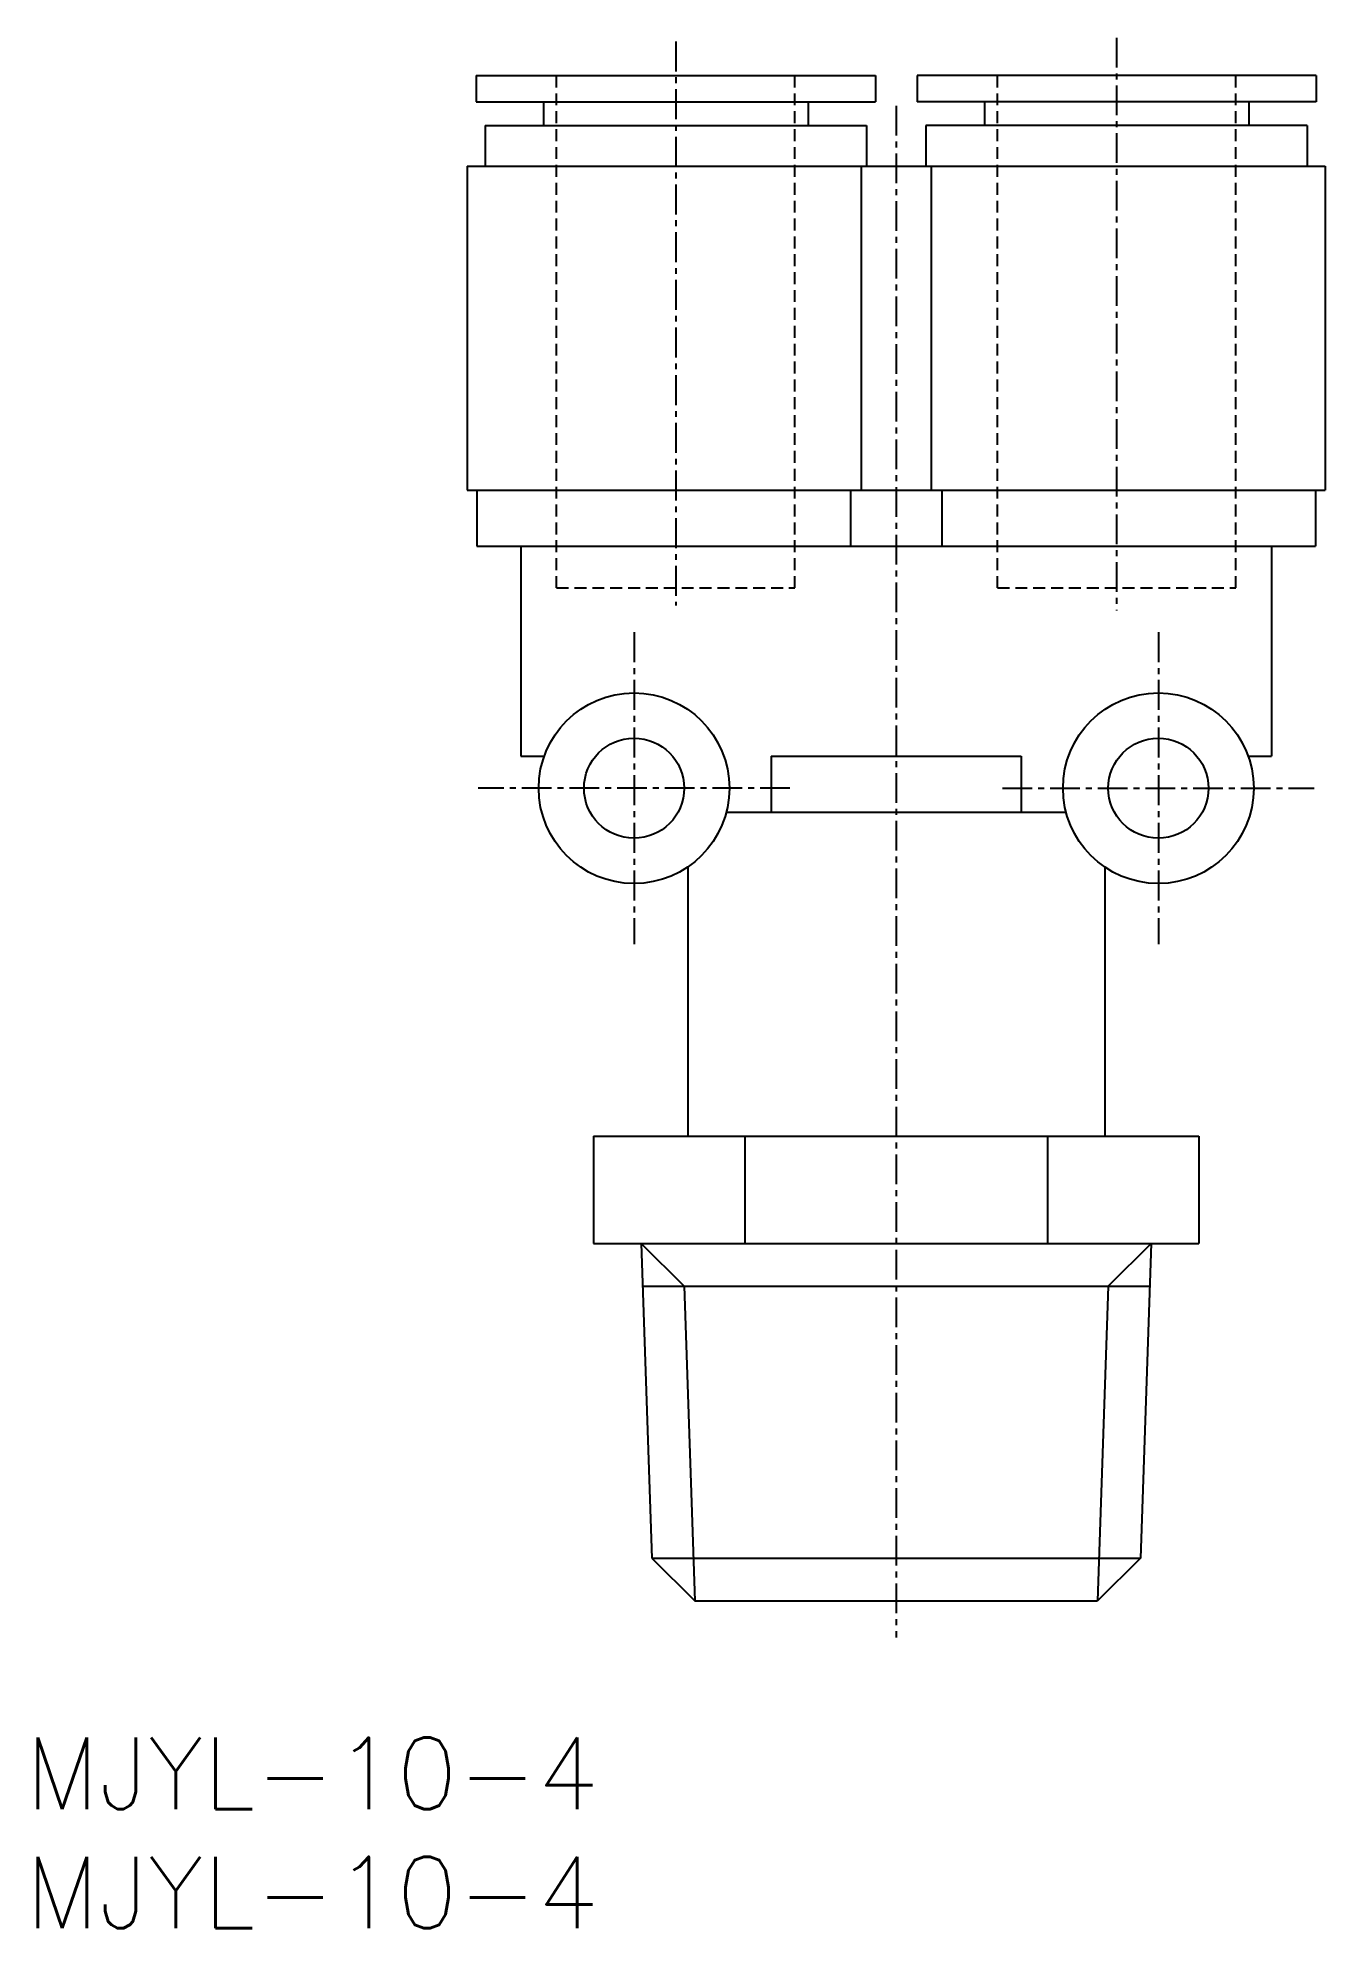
# Model space of a CAD drawing. Extents: x 0.5 to 54.5, y 0 to 79.3.
import ezdxf

# ---------------------------------------------------------------- set-up
doc = ezdxf.new("R2010")
doc.units = 0
doc.linetypes.add('CENTER', pattern=[2, 1.25, -0.25, 0.25, -0.25])
doc.linetypes.add('DASHED', pattern=[0.75, 0.5, -0.25])
doc.layers.get('0').update_dxf_attribs({"linetype": 'CONTINUOUS'})
doc.layers.add('CENTER', color=1, linetype='CENTER')
doc.styles.get("Standard").update_dxf_attribs({"font": 'txt.shx'})

# ---------------------------------------------------------------- blocks, each defined once
blk = doc.blocks.new('*U5')
at = {"color": 7, "linetype": 'CONTINUOUS'}
blk.add_text('MJYL-10-4', height=3, dxfattribs=at).set_placement((0, 5))
blk = doc.blocks.new('*U6')
at = {"color": 7, "linetype": 'CONTINUOUS'}
blk.add_text('MJYL-10-4', height=3, dxfattribs=at).set_placement((0, 0))

msp = doc.modelspace()

# ---------------------------------------------------------------- linework, layer by layer
at = {"color": 7, "linetype": 'CONTINUOUS'}
for p, q in [((18.908, 77.73), (18.908, 76.63)), ((18.908, 77.73), (35.658, 77.73)), ((35.658, 77.73), (35.658, 76.63)), ((37.408, 77.73), (37.408, 76.63)), ((54.158, 77.73), (37.408, 77.73)), ((54.158, 77.73), (54.158, 76.63)), ((18.908, 76.63), (35.658, 76.63)), ((21.733, 76.63), (21.733, 75.63)), ((32.833, 76.63), (32.833, 75.63)), ((54.158, 76.63), (37.408, 76.63)), ((40.233, 76.63), (40.233, 75.63)), ((51.333, 76.63), (51.333, 75.63)), ((19.283, 75.63), (35.283, 75.63)), ((19.283, 75.63), (19.283, 73.93)), ((35.283, 75.63), (35.283, 73.93)), ((37.783, 75.63), (37.783, 73.93)), ((53.783, 75.63), (37.783, 75.63)), ((53.783, 75.63), (53.783, 73.93)), ((18.533, 73.93), (54.533, 73.93)), ((18.533, 73.93), (18.533, 60.33)), ((35.066, 73.93), (35.066, 60.33)), ((38.001, 73.93), (38.001, 60.33)), ((54.533, 73.93), (54.533, 60.33)), ((18.533, 60.33), (54.533, 60.33)), ((18.933, 60.33), (18.933, 57.98)), ((34.613, 60.33), (34.613, 57.98)), ((38.454, 60.33), (38.454, 57.98)), ((54.133, 60.33), (54.133, 57.98)), ((18.933, 57.98), (54.133, 57.98)), ((20.783, 57.98), (20.783, 49.18)), ((52.283, 57.98), (52.283, 49.18)), ((20.783, 49.18), (21.768, 49.18)), ((31.292, 49.18), (41.775, 49.18)), ((31.292, 49.18), (31.292, 46.83)), ((41.775, 49.18), (41.775, 46.83)), ((51.299, 49.18), (52.283, 49.18)), ((29.406, 46.83), (43.66, 46.83)), ((27.783, 44.522), (27.783, 33.23)), ((45.283, 44.522), (45.283, 33.23)), ((23.832, 33.23), (49.235, 33.23)), ((23.832, 33.23), (23.832, 28.73)), ((30.183, 33.23), (30.183, 28.73)), ((42.884, 33.23), (42.884, 28.73)), ((49.235, 33.23), (49.235, 28.73)), ((23.832, 28.73), (49.235, 28.73)), ((25.833, 28.73), (26.283, 15.53)), ((47.233, 28.73), (46.783, 15.53)), ((25.895, 26.93), (47.172, 26.93)), ((26.283, 15.53), (28.083, 13.73)), ((26.283, 15.53), (46.783, 15.53)), ((46.783, 15.53), (44.983, 13.73)), ((28.083, 13.73), (44.983, 13.73))]:
    msp.add_line(p, q, dxfattribs=at)
at = {"color": 3, "linetype": 'DASHED'}
for p, q in [((22.283, 56.23), (22.283, 77.73)), ((32.283, 56.23), (32.283, 77.73)), ((40.783, 56.23), (40.783, 77.73)), ((50.783, 56.23), (50.783, 77.73)), ((22.283, 56.23), (32.283, 56.23)), ((40.783, 56.23), (50.783, 56.23))]:
    msp.add_line(p, q, dxfattribs=at)
at = {"color": 3, "linetype": 'CONTINUOUS'}
for p, q in [((25.833, 28.73), (27.633, 26.93)), ((47.233, 28.73), (45.433, 26.93)), ((27.633, 26.93), (28.083, 13.73)), ((45.433, 26.93), (44.983, 13.73))]:
    msp.add_line(p, q, dxfattribs=at)
at = {"color": 7, "linetype": 'CONTINUOUS'}
for centre, radius in [((25.533, 47.83), 4), ((47.533, 47.83), 4), ((25.533, 47.83), 2.1), ((47.533, 47.83), 2.1)]:
    msp.add_circle(centre, radius, dxfattribs=at)
msp.add_point((36.533, 73.93), dxfattribs=at)
at = {"layer": 'CENTER', "color": 1, "linetype": 'CENTER'}
for p, q in [((45.783, 79.313), (45.783, 55.288)), ((27.283, 79.155), (27.283, 55.489)), ((36.533, 76.463), (36.533, 12.196)), ((25.533, 54.37), (25.533, 41.29)), ((47.533, 54.37), (47.533, 41.29)), ((32.073, 47.83), (18.993, 47.83)), ((40.993, 47.83), (54.073, 47.83))]:
    msp.add_line(p, q, dxfattribs=at)

# ---------------------------------------------------------------- block references
at = {"color": 7, "linetype": 'CONTINUOUS'}
for name in ['*U5', '*U6']:
    msp.add_blockref(name, (0, 0), dxfattribs=at)

doc.saveas('drawing.dxf')
